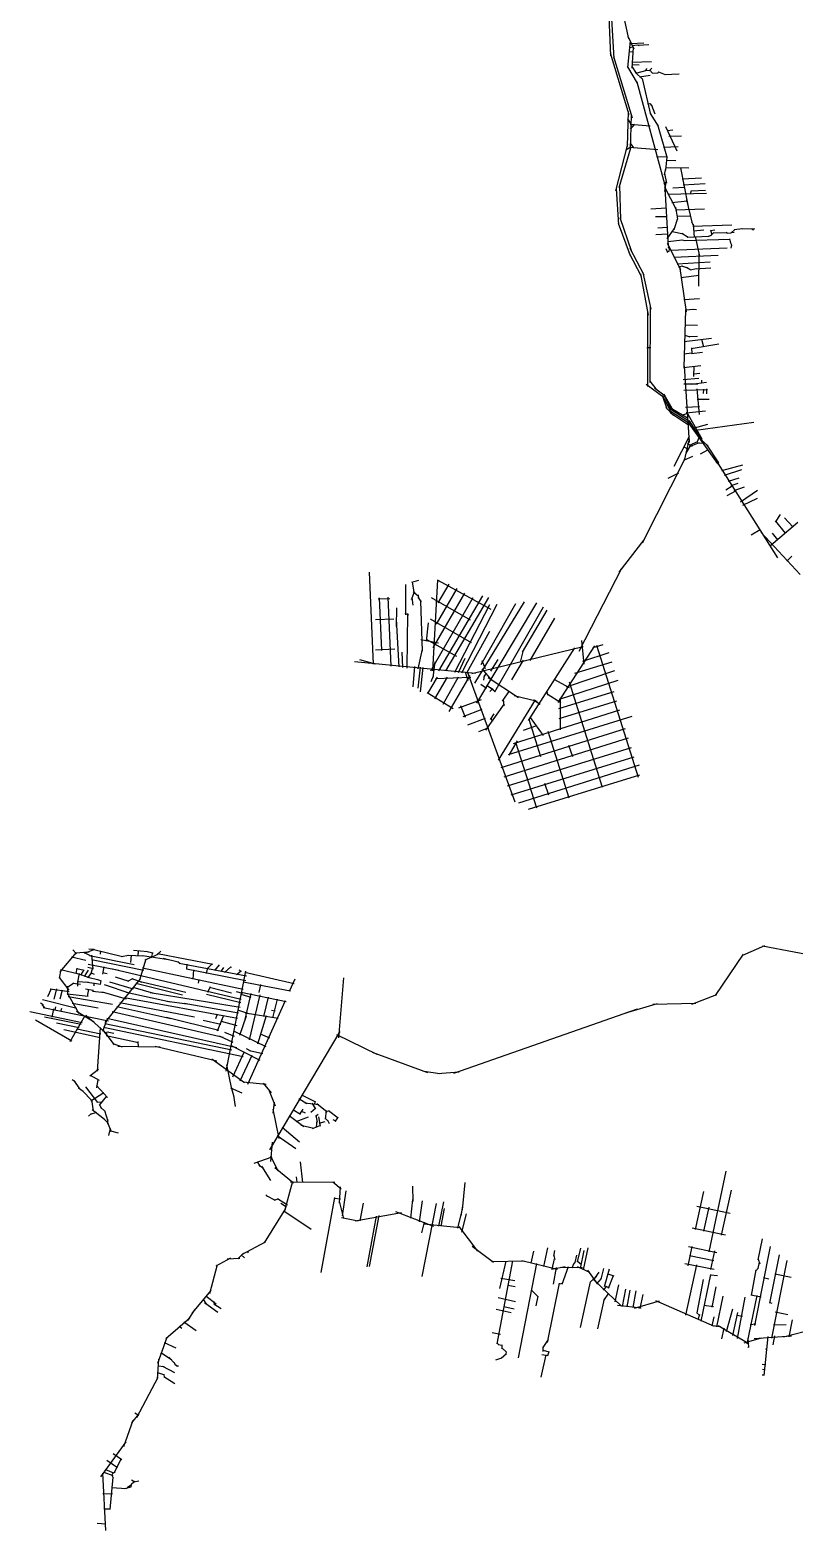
# Model space of a CAD drawing. Header units: inches. Extents: x 723427 to 759408, y 6910722 to 6968430.
# Drawn here: x 739618 to 745312, y 6931261 to 6942384 of the extents above; entities that cross this region are included whole.
import ezdxf

# ---------------------------------------------------------------- set-up
doc = ezdxf.new("R2010")
doc.units = ezdxf.units.IN
doc.header["$MEASUREMENT"] = 0

msp = doc.modelspace()

# ---------------------------------------------------------------- linework, layer by layer
for points in [[(743919, 6942771), (743944, 6942192)], [(743929, 6942851), (743969, 6942170)], [(744028, 6942542), (744079, 6942318)], [(744073, 6942336), (744117, 6942242)], [(743940, 6942213), (744080, 6941753)], [(744072, 6942104), (744092, 6942301)], [(744080, 6942222), (744114, 6942220)], [(744083, 6942253), (744114, 6942258)], [(744095, 6942282), (744192, 6942287)], [(744103, 6942268), (744150, 6942273)], [(744105, 6942099), (744114, 6942253)], [(744145, 6942273), (744157, 6942268)], [(744150, 6942269), (744230, 6942274)], [(743965, 6942187), (744104, 6941730)], [(744071, 6942110), (744143, 6941988)], [(744103, 6942143), (744248, 6942149)], [(744103, 6942112), (744135, 6942061)], [(744104, 6942126), (744157, 6942125)], [(744212, 6942097), (744212, 6942092)], [(744233, 6942078), (744252, 6942099)], [(744130, 6942067), (744182, 6942018)], [(744133, 6942063), (744218, 6942085)], [(744139, 6941998), (744347, 6941239)], [(744161, 6942035), (744240, 6942046)], [(744179, 6942022), (744242, 6941753)], [(744208, 6942081), (744212, 6942093)], [(744212, 6942084), (744241, 6942081)], [(744237, 6942084), (744256, 6942061)], [(744254, 6942062), (744299, 6942064)], [(744296, 6942064), (744304, 6942071)], [(744302, 6942071), (744350, 6942051)], [(744345, 6942051), (744455, 6942057)], [(744071, 6941517), (744078, 6941776)], [(744222, 6941830), (744240, 6941835)], [(744237, 6941835), (744251, 6941819)], [(744238, 6941761), (744299, 6941668)], [(744249, 6941823), (744273, 6941760)], [(744071, 6941723), (744102, 6941673)], [(744089, 6941682), (744238, 6941669)], [(744092, 6941497), (744101, 6941748)], [(744093, 6941646), (744126, 6941681)], [(744294, 6941680), (744367, 6941429)], [(744353, 6941666), (744439, 6941484)], [(744091, 6941540), (744116, 6941505)], [(744367, 6941634), (744407, 6941640)], [(744379, 6941592), (744473, 6941596)], [(743983, 6941186), (744073, 6941533)], [(744009, 6941210), (744094, 6941505)], [(744059, 6941490), (744095, 6941513)], [(744085, 6941512), (744297, 6941494)], [(744286, 6941441), (744366, 6941439)], [(744338, 6941511), (744448, 6941515)], [(744355, 6941340), (744366, 6941440)], [(744345, 6941304), (744357, 6941352)], [(744356, 6941359), (744527, 6941356)], [(744359, 6941413), (744430, 6941412)], [(744464, 6941358), (744519, 6941080)], [(744011, 6941229), (744017, 6940971)], [(744342, 6941239), (744359, 6941254)], [(744345, 6941251), (744374, 6940775)], [(744345, 6941216), (744435, 6941043)], [(744346, 6941314), (744360, 6941244)], [(744348, 6941181), (744359, 6941255)], [(744409, 6941209), (744494, 6941213)], [(744477, 6941275), (744622, 6941282)], [(744486, 6941231), (744649, 6941240)], [(743985, 6941202), (744003, 6940932)], [(744370, 6941161), (744659, 6941169)], [(744400, 6941100), (744514, 6941112)], [(744510, 6941119), (744550, 6940952)], [(744539, 6941164), (744546, 6941188)], [(744543, 6941186), (744652, 6941191)], [(744014, 6940988), (744101, 6940734)], [(744243, 6941053), (744359, 6941059)], [(744278, 6940996), (744362, 6940994)], [(744427, 6941065), (744444, 6940974)], [(744428, 6941045), (744645, 6941053)], [(744438, 6940998), (744539, 6941000)], [(744000, 6940945), (744090, 6940704)], [(744296, 6940911), (744367, 6940916)], [(744365, 6940828), (744419, 6940902)], [(744404, 6940884), (744487, 6940867)], [(744418, 6940899), (744445, 6940982)], [(744548, 6940956), (744565, 6940924)], [(744558, 6940924), (744848, 6940932)], [(744560, 6940937), (744568, 6940842)], [(744562, 6940888), (744639, 6940895)], [(744688, 6940891), (744720, 6940895)], [(744689, 6940892), (744699, 6940860)], [(744691, 6940854), (744713, 6940875)], [(744708, 6940874), (744811, 6940877)], [(744805, 6940878), (744816, 6940872)], [(744812, 6940872), (744843, 6940874)], [(744840, 6940876), (744865, 6940878)], [(744841, 6940872), (744869, 6940899)], [(744864, 6940897), (744926, 6940906)], [(744917, 6940905), (745019, 6940902)], [(744996, 6940904), (745010, 6940895)], [(744282, 6940861), (744370, 6940867)], [(744366, 6940797), (744466, 6940600)], [(744370, 6940809), (744480, 6940820)], [(744377, 6940762), (744381, 6940773)], [(744377, 6940766), (744383, 6940747)], [(744390, 6940744), (744813, 6940762)], [(744474, 6940820), (744501, 6940816)], [(744476, 6940871), (744522, 6940841)], [(744493, 6940816), (744833, 6940827)], [(744516, 6940842), (744680, 6940849)], [(744575, 6940845), (744607, 6940699)], [(744674, 6940848), (744695, 6940857)], [(744831, 6940829), (744837, 6940800)], [(744835, 6940803), (744848, 6940780)], [(744843, 6940759), (744847, 6940785)], [(744080, 6940727), (744172, 6940551)], [(744088, 6940759), (744191, 6940560)], [(744356, 6940756), (744368, 6940730)], [(744366, 6940730), (744384, 6940739)], [(744382, 6940737), (744384, 6940752)], [(744415, 6940693), (744747, 6940706)], [(744440, 6940643), (744687, 6940657)], [(744602, 6940477), (744605, 6940716)], [(744167, 6940568), (744224, 6940261)], [(744184, 6940579), (744243, 6940306)], [(744451, 6940621), (744479, 6940628)], [(744459, 6940625), (744507, 6940285)], [(744467, 6940541), (744604, 6940559)], [(744473, 6940628), (744518, 6940614)], [(744510, 6940618), (744543, 6940598)], [(744540, 6940599), (744581, 6940607)], [(744571, 6940606), (744692, 6940614)], [(744240, 6939760), (744241, 6940326)], [(744490, 6940378), (744606, 6940384)], [(744221, 6939729), (744221, 6940283)], [(744492, 6939870), (744506, 6940300)], [(744501, 6940299), (744565, 6940304)], [(744557, 6940304), (744584, 6940303)], [(744497, 6940188), (744591, 6940186)], [(744497, 6940112), (744534, 6940100)], [(744530, 6940101), (744591, 6940104)], [(744215, 6940020), (744244, 6940020)], [(744492, 6940065), (744696, 6940088)], [(744545, 6940012), (744752, 6940046)], [(744547, 6940017), (744549, 6939974)], [(744548, 6939975), (744629, 6939984)], [(744621, 6940081), (744636, 6940024)], [(744488, 6939871), (744616, 6939885)], [(744490, 6939973), (744550, 6939980)], [(744492, 6939881), (744530, 6939312)], [(744565, 6939804), (744568, 6939880)], [(744237, 6939769), (744282, 6939711)], [(744486, 6939782), (744602, 6939792)], [(744548, 6939748), (744658, 6939761)], [(744564, 6939823), (744609, 6939829)], [(744623, 6939754), (744623, 6939777)], [(744209, 6939747), (744341, 6939649)], [(744272, 6939720), (744352, 6939661)], [(744329, 6939665), (744363, 6939562)], [(744331, 6939661), (744392, 6939541)], [(744338, 6939674), (744392, 6939557)], [(744341, 6939672), (744410, 6939552)], [(744489, 6939749), (744595, 6939750)], [(744490, 6939701), (744667, 6939708)], [(744586, 6939711), (744604, 6939522)], [(744636, 6939677), (744638, 6939710)], [(744661, 6939674), (744662, 6939713)], [(744357, 6939573), (744413, 6939514)], [(744381, 6939554), (744537, 6939452)], [(744385, 6939566), (744541, 6939463)], [(744396, 6939569), (744523, 6939493)], [(744502, 6939575), (744606, 6939580)], [(744507, 6939533), (744652, 6939549)], [(744511, 6939541), (744623, 6939340)], [(744590, 6939634), (744679, 6939634)], [(744390, 6939533), (744524, 6939444)], [(744477, 6939516), (744517, 6939532)], [(744515, 6939471), (744739, 6939158)], [(744527, 6939477), (744626, 6939324)], [(744569, 6939423), (744668, 6939449)], [(744580, 6939405), (745012, 6939464)], [(744418, 6939137), (744533, 6939360)], [(744496, 6939178), (744533, 6939340)], [(744533, 6939292), (744594, 6939319)], [(744590, 6939315), (744604, 6939351)], [(744615, 6939357), (744623, 6939325)], [(744616, 6939335), (744671, 6939285)], [(744489, 6939281), (744518, 6939265)], [(744489, 6939181), (744557, 6939211)], [(744507, 6939233), (744539, 6939289)], [(744515, 6939304), (744551, 6939285)], [(744533, 6939282), (744606, 6939312)], [(744595, 6939311), (744638, 6939308)], [(744614, 6939228), (744673, 6939260)], [(744657, 6939300), (744748, 6939160)], [(744181, 6938566), (744501, 6939194)], [(744731, 6939166), (744754, 6939145)], [(744743, 6939170), (744750, 6939141)], [(744745, 6939155), (745189, 6938453)], [(744772, 6939104), (744930, 6939147)], [(744792, 6939070), (744923, 6939112)], [(744373, 6939046), (744452, 6939088)], [(744802, 6938960), (744850, 6938990)], [(744823, 6939024), (744902, 6939050)], [(744843, 6938993), (744896, 6939011)], [(744866, 6938956), (744943, 6938983)], [(744814, 6938918), (744877, 6938953)], [(744912, 6938870), (745038, 6938958)], [(744929, 6938846), (745038, 6938898)], [(745174, 6938720), (745210, 6938777)], [(744992, 6938626), (745059, 6938665)], [(745139, 6938549), (745339, 6938719)], [(745172, 6938727), (745246, 6938637)], [(745241, 6938753), (745301, 6938684)], [(744009, 6938347), (744195, 6938589)], [(745066, 6938642), (745356, 6938330)], [(745148, 6938637), (745187, 6938588)], [(745257, 6938429), (745295, 6938466)], [(742147, 6938348), (742176, 6937662)], [(743711, 6937759), (744027, 6938377)], [(742418, 6938031), (742418, 6938255)], [(742462, 6938145), (742483, 6938202)], [(742463, 6938272), (742517, 6938287)], [(742466, 6938274), (742481, 6938186)], [(742473, 6938203), (742514, 6938169)], [(742620, 6937614), (742658, 6938291)], [(742647, 6937961), (742801, 6938227)], [(742657, 6938289), (743051, 6938071)], [(742661, 6938119), (742741, 6938258)], [(742214, 6938150), (742301, 6938152)], [(742221, 6938157), (742237, 6937764)], [(742284, 6938162), (742308, 6937648)], [(742464, 6938159), (742471, 6938102)], [(742508, 6938162), (742532, 6938126)], [(742510, 6938178), (742513, 6938153)], [(742528, 6938134), (742541, 6937759)], [(742604, 6937614), (742921, 6938158)], [(742607, 6938160), (742899, 6937993)], [(742622, 6937785), (742858, 6938190)], [(742666, 6937613), (742992, 6938171)], [(742718, 6937613), (743037, 6938159)], [(742784, 6937603), (743045, 6938106)], [(742835, 6937598), (743099, 6938109)], [(742932, 6937522), (743303, 6938127)], [(742948, 6937372), (743394, 6938118)], [(742979, 6937660), (743239, 6938113)], [(742193, 6937994), (742330, 6938001)], [(742348, 6937997), (742367, 6937643)], [(742349, 6937943), (742353, 6938083)], [(742412, 6938041), (742438, 6938030)], [(742430, 6937634), (742434, 6938039)], [(742600, 6937999), (742905, 6937824)], [(743081, 6937456), (743445, 6938090)], [(743289, 6937751), (743472, 6938064)], [(743346, 6937691), (743529, 6938006)], [(742574, 6937835), (742588, 6937969)], [(742874, 6937597), (743044, 6937908)], [(742193, 6937770), (742337, 6937777)], [(742512, 6937627), (742542, 6937774)], [(742530, 6937845), (742663, 6937822)], [(742571, 6937848), (742796, 6937722)], [(742910, 6937593), (743740, 6937794)], [(743274, 6937677), (743295, 6937766)], [(743333, 6937242), (743677, 6937785)], [(743555, 6937378), (743827, 6937798)], [(743727, 6937838), (743746, 6937662)], [(743815, 6937787), (743889, 6937809)], [(743839, 6937803), (744151, 6936821)], [(742036, 6937682), (742938, 6937596)], [(742073, 6937698), (742190, 6937665)], [(742389, 6937753), (742393, 6937638)], [(742623, 6937563), (742637, 6937680)], [(742811, 6937601), (742860, 6937707)], [(742985, 6937689), (743010, 6937631)], [(743053, 6937611), (743106, 6937697)], [(743209, 6937545), (743295, 6937692)], [(743678, 6937596), (743955, 6937681)], [(743738, 6937686), (743934, 6937749)], [(742473, 6937494), (742485, 6937644)], [(742512, 6937485), (742529, 6937640)], [(742529, 6937456), (742547, 6937638)], [(742582, 6937444), (742655, 6937565)], [(742608, 6937533), (742626, 6937575)], [(742634, 6937404), (742730, 6937565)], [(742640, 6937556), (742902, 6937565)], [(742696, 6937365), (742811, 6937568)], [(742743, 6937311), (742899, 6937577)], [(742861, 6937606), (742882, 6937542)], [(742875, 6937608), (743231, 6936637)], [(742985, 6937627), (743056, 6937543)], [(743001, 6937543), (743005, 6937578)], [(743002, 6937569), (743018, 6937594)], [(743033, 6937564), (743258, 6937414)], [(743521, 6937552), (743635, 6937488)], [(743563, 6937402), (744000, 6937543)], [(743615, 6937495), (743976, 6937615)], [(742579, 6937451), (742772, 6937333)], [(742978, 6937513), (743021, 6937484)], [(743019, 6937507), (743070, 6937475)], [(743045, 6937459), (743067, 6937481)], [(743050, 6937490), (743085, 6937458)], [(743138, 6937386), (743191, 6937464)], [(743226, 6937430), (743398, 6937387)], [(743468, 6937465), (743478, 6937433)], [(743472, 6937442), (743574, 6937378)], [(743558, 6937333), (743970, 6937460)], [(743636, 6937531), (743882, 6936747)], [(742815, 6937337), (742982, 6937400)], [(742825, 6937354), (742860, 6937268)], [(742846, 6937273), (742988, 6937328)], [(743014, 6937172), (743155, 6937367)], [(743109, 6936949), (743386, 6937396)], [(743145, 6937402), (743150, 6937352)], [(743221, 6937072), (744013, 6937322)], [(743369, 6937396), (743419, 6937365)], [(743561, 6937257), (743992, 6937390)], [(743569, 6937410), (743569, 6937174)], [(742882, 6937210), (743012, 6937260)], [(743050, 6937250), (743077, 6937293)], [(743050, 6937260), (743064, 6937235)], [(743185, 6936991), (744106, 6937276)], [(743295, 6937171), (743395, 6937205)], [(743336, 6937254), (743421, 6936975)], [(743346, 6937265), (743442, 6937131)], [(742962, 6937162), (743037, 6937191)], [(743128, 6936893), (744056, 6937183)], [(743152, 6936824), (744078, 6937113)], [(743189, 6936985), (743251, 6937092)], [(743476, 6937164), (743633, 6936668)], [(743177, 6936756), (744099, 6937043)], [(743237, 6937082), (743392, 6936593)], [(743632, 6937060), (743660, 6936975)], [(743204, 6936691), (744121, 6936974)], [(743260, 6936630), (744161, 6936913)], [(743332, 6936583), (744163, 6936839)], [(743452, 6936778), (743482, 6936690)], [(739939, 6935537), (739966, 6935507)], [(740024, 6935511), (740103, 6935542)], [(740058, 6935544), (740087, 6935542)], [(740084, 6935540), (740309, 6935486)], [(740086, 6935543), (740086, 6935539)], [(740390, 6935533), (740494, 6935523)], [(744930, 6935497), (745093, 6935568)], [(745076, 6935567), (745548, 6935476)], [(739843, 6935373), (739966, 6935517)], [(739929, 6935483), (740035, 6935459)], [(739955, 6935514), (740059, 6935521)], [(740018, 6935520), (740083, 6935487)], [(740052, 6935429), (740280, 6935385)], [(740062, 6935494), (740395, 6935426)], [(740076, 6935463), (740466, 6935385)], [(740078, 6935496), (740087, 6935392)], [(740144, 6935503), (740147, 6935527)], [(740298, 6935486), (740356, 6935497)], [(740347, 6935496), (740461, 6935492)], [(740371, 6935443), (740374, 6935496)], [(740426, 6935490), (740428, 6935532)], [(740438, 6935312), (740484, 6935468)], [(740456, 6935493), (740651, 6935465)], [(740477, 6935461), (740573, 6935503)], [(740479, 6935526), (740536, 6935513)], [(740524, 6935477), (740534, 6935517)], [(740565, 6935498), (740594, 6935525)], [(740570, 6935510), (740981, 6935430)], [(740611, 6935473), (740724, 6935446)], [(740720, 6935449), (740739, 6935434)], [(740731, 6935437), (741232, 6935342)], [(740788, 6935392), (740789, 6935430)], [(740937, 6935391), (740976, 6935432)], [(740996, 6935382), (741032, 6935424)], [(744726, 6935197), (744935, 6935503)], [(739837, 6935331), (739909, 6935237)], [(739839, 6935324), (739851, 6935389)], [(739849, 6935389), (739990, 6935355)], [(739963, 6935359), (739970, 6935399)], [(739967, 6935397), (740023, 6935386)], [(739972, 6935282), (739988, 6935360)], [(739973, 6935359), (740059, 6935330)], [(739999, 6935348), (740023, 6935388)], [(740024, 6935338), (740055, 6935385)], [(740047, 6935333), (740134, 6935313)], [(740051, 6935406), (740090, 6935396)], [(740052, 6935329), (740079, 6935367)], [(740072, 6935354), (740088, 6935401)], [(740074, 6935366), (740097, 6935354)], [(740123, 6935316), (740150, 6935305)], [(740159, 6935368), (740194, 6935361)], [(740161, 6935354), (740172, 6935409)], [(740180, 6934996), (740443, 6935321)], [(740234, 6935395), (741193, 6935169)], [(740253, 6935334), (740356, 6935303)], [(740348, 6935303), (740386, 6935323)], [(740377, 6935323), (740453, 6935296)], [(740458, 6935402), (741208, 6935243)], [(740784, 6935395), (741226, 6935307)], [(740835, 6935318), (740839, 6935388)], [(740874, 6935288), (740880, 6935315)], [(740933, 6935360), (740943, 6935401)], [(741042, 6935374), (741064, 6935405)], [(741069, 6935367), (741115, 6935410)], [(741081, 6934632), (741228, 6935378)], [(741111, 6935409), (741119, 6935407)], [(741158, 6935353), (741191, 6935381)], [(741175, 6935387), (741192, 6935378)], [(741220, 6935369), (741586, 6935286)], [(741553, 6935228), (741594, 6935321)], [(741920, 6934882), (741958, 6935327)], [(739752, 6935190), (739778, 6935249)], [(739770, 6935245), (739910, 6935227)], [(739799, 6935170), (739820, 6935245)], [(739844, 6935172), (739860, 6935239)], [(739892, 6935254), (739946, 6935290)], [(739895, 6935209), (740053, 6935191)], [(739897, 6935216), (739983, 6935061)], [(739901, 6935201), (739902, 6935265)], [(739937, 6935289), (739996, 6935280)], [(739971, 6935300), (740055, 6935296)], [(739973, 6935289), (739974, 6935266)], [(740031, 6935298), (740147, 6935280)], [(740032, 6935246), (740090, 6935237)], [(740048, 6935189), (740058, 6935243)], [(740085, 6935229), (740176, 6935219)], [(740087, 6935239), (740088, 6935223)], [(740098, 6935268), (740098, 6935290)], [(740145, 6935279), (740149, 6935307)], [(740156, 6935223), (740336, 6935172)], [(740172, 6935277), (740364, 6935214)], [(740211, 6935299), (740387, 6935247)], [(740335, 6935222), (740665, 6935150)], [(740385, 6935257), (740539, 6935213)], [(740408, 6935288), (740754, 6935200)], [(740421, 6935306), (740779, 6935220)], [(740514, 6935218), (741184, 6935109)], [(740934, 6935207), (741189, 6935145)], [(740945, 6935221), (740963, 6935263)], [(740957, 6935258), (741121, 6935215)], [(741156, 6935226), (741203, 6935214)], [(741190, 6935205), (741265, 6935183)], [(741191, 6935222), (741527, 6935151)], [(741206, 6935299), (741561, 6935231)], [(741223, 6935017), (741266, 6935211)], [(741255, 6934866), (741335, 6935202)], [(741327, 6935219), (741339, 6935278)], [(744550, 6935132), (744736, 6935203)], [(739697, 6935141), (739717, 6935130)], [(739710, 6935127), (739726, 6935105)], [(739711, 6935166), (739968, 6935102)], [(739712, 6935121), (739716, 6935134)], [(739716, 6935108), (740203, 6935008)], [(739784, 6935036), (739796, 6935096)], [(739806, 6935087), (739812, 6935113)], [(739850, 6935076), (739855, 6935103)], [(739903, 6935188), (740233, 6935132)], [(739933, 6935139), (740126, 6935104)], [(740265, 6935114), (740669, 6935026)], [(740289, 6935145), (740845, 6935038)], [(740322, 6935181), (741166, 6935028)], [(740638, 6935154), (740790, 6935135)], [(740768, 6935138), (741172, 6935066)], [(741165, 6935089), (741247, 6935062)], [(741242, 6934536), (741523, 6935160)], [(741362, 6935039), (741397, 6935184)], [(741428, 6935029), (741462, 6935169)], [(742776, 6934619), (744146, 6935097)], [(744057, 6935068), (744293, 6935136)], [(744259, 6935132), (744580, 6935138)], [(739618, 6935076), (740008, 6934994)], [(739660, 6935015), (739931, 6934858)], [(739728, 6935037), (740001, 6934984)], [(739817, 6934993), (739985, 6934959)], [(739919, 6934855), (740031, 6935047)], [(739965, 6935079), (740096, 6935001)], [(740036, 6935049), (740193, 6934908)], [(740161, 6934930), (740191, 6935013)], [(740177, 6934988), (741122, 6934793)], [(740191, 6935027), (741161, 6934808)], [(740232, 6935077), (741059, 6934885)], [(740636, 6935034), (741026, 6934938)], [(740909, 6935013), (741041, 6934983)], [(741004, 6935026), (741017, 6935059)], [(741017, 6934933), (741063, 6935051)], [(741042, 6935006), (741159, 6934973)], [(741183, 6934902), (741231, 6935045)], [(741221, 6935068), (741469, 6935027)], [(741316, 6934836), (741381, 6935047)], [(741419, 6935086), (741445, 6935082)], [(739871, 6934942), (740141, 6934883)], [(739969, 6934948), (740146, 6934911)], [(740123, 6934632), (740145, 6934958)], [(740159, 6934942), (740247, 6934828)], [(740166, 6934960), (741207, 6934742)], [(740171, 6934922), (740203, 6934925)], [(740187, 6934898), (740428, 6934847)], [(740193, 6934926), (740243, 6934916)], [(741028, 6934895), (741130, 6934848)], [(741068, 6934924), (741139, 6934893)], [(741134, 6934933), (741376, 6934817)], [(741334, 6934911), (741403, 6934881)], [(741407, 6934047), (741931, 6934929)], [(741903, 6934907), (742204, 6934759)], [(740235, 6934840), (740306, 6934815)], [(740273, 6934818), (740588, 6934814)], [(740422, 6934853), (740424, 6934812)], [(740552, 6934820), (741010, 6934710)], [(741112, 6934827), (741331, 6934715)], [(741130, 6934591), (741217, 6934780)], [(741229, 6934802), (741263, 6934785)], [(741255, 6934788), (741353, 6934764)], [(742168, 6934774), (742580, 6934624)], [(740066, 6934598), (740130, 6934648)], [(740973, 6934724), (741216, 6934549)], [(741084, 6934680), (741121, 6934499)], [(741185, 6934561), (741273, 6934753)], [(739934, 6934571), (739955, 6934556)], [(739946, 6934564), (739987, 6934501)], [(740067, 6934602), (740134, 6934565)], [(740117, 6934510), (740126, 6934572)], [(741206, 6934554), (741378, 6934537)], [(741356, 6934543), (741416, 6934471)], [(742556, 6934632), (742673, 6934615)], [(742654, 6934615), (742817, 6934629)], [(739980, 6934508), (740016, 6934483)], [(740007, 6934490), (740083, 6934412)], [(740033, 6934517), (740123, 6934400)], [(740073, 6934413), (740168, 6934474)], [(740115, 6934527), (740196, 6934438)], [(740136, 6934379), (740192, 6934448)], [(741113, 6934508), (741197, 6934471)], [(741117, 6934514), (741138, 6934441)], [(741136, 6934452), (741147, 6934371)], [(741397, 6934500), (741445, 6934376)], [(741623, 6934429), (741682, 6934393)], [(741642, 6934458), (741746, 6934405)], [(740056, 6934299), (740077, 6934317)], [(740070, 6934313), (740116, 6934327)], [(740078, 6934420), (740090, 6934337)], [(740083, 6934348), (740173, 6934275)], [(740117, 6934404), (740157, 6934401)], [(740136, 6934383), (740152, 6934355)], [(740145, 6934364), (740178, 6934333)], [(740173, 6934341), (740199, 6934261)], [(741429, 6934349), (741472, 6934132)], [(741430, 6934320), (741440, 6934403)], [(741577, 6934347), (741634, 6934314)], [(741630, 6934314), (741653, 6934349)], [(741641, 6934335), (741669, 6934324)], [(741666, 6934397), (741771, 6934386)], [(741712, 6934327), (741747, 6934357)], [(741718, 6934394), (741746, 6934352)], [(741740, 6934386), (741744, 6934407)], [(741747, 6934297), (741767, 6934313)], [(741756, 6934392), (741832, 6934331)], [(741820, 6934276), (741827, 6934339)], [(741822, 6934334), (741851, 6934338)], [(741843, 6934340), (741915, 6934285)], [(740161, 6934285), (740203, 6934243)], [(740194, 6934257), (740224, 6934185)], [(740196, 6934276), (740197, 6934242)], [(740207, 6934154), (740218, 6934206)], [(741498, 6934217), (741626, 6934108)], [(741549, 6934304), (741658, 6934220)], [(741603, 6934258), (741694, 6934293)], [(741637, 6934232), (741733, 6934208)], [(741724, 6934207), (741785, 6934232)], [(741748, 6934304), (741759, 6934253)], [(741753, 6934214), (741758, 6934267)], [(741768, 6934292), (741782, 6934223)], [(741773, 6934246), (741818, 6934258)], [(741817, 6934284), (741838, 6934264)], [(741835, 6934269), (741847, 6934243)], [(741875, 6934274), (741897, 6934260)], [(741893, 6934259), (741914, 6934288)], [(740220, 6934188), (740275, 6934175)], [(741413, 6933960), (741426, 6934104)], [(741461, 6934153), (741599, 6934058)], [(741289, 6933947), (741422, 6933996)], [(741411, 6934003), (741465, 6933890)], [(741312, 6933958), (741334, 6933924)], [(741323, 6933934), (741355, 6933914)], [(741344, 6933925), (741412, 6933818)], [(741443, 6933916), (741581, 6933802)], [(741633, 6933958), (741648, 6933805)], [(744678, 6933287), (744806, 6933888)], [(741514, 6933585), (741578, 6933814)], [(741561, 6933810), (741891, 6933807)], [(741603, 6933847), (741607, 6933806)], [(741876, 6933810), (741937, 6933757)], [(741925, 6933650), (741933, 6933773)], [(742469, 6933777), (742471, 6933662)], [(742840, 6933602), (742861, 6933804)], [(741376, 6933712), (741388, 6933701)], [(741379, 6933707), (741446, 6933672)], [(741437, 6933673), (741468, 6933683)], [(741462, 6933684), (741537, 6933638)], [(741488, 6933651), (741531, 6933622)], [(741787, 6933135), (741891, 6933693)], [(741886, 6933687), (741932, 6933683)], [(741923, 6933666), (741955, 6933537)], [(741946, 6933555), (741975, 6933741)], [(742078, 6933520), (742103, 6933651)], [(742455, 6933538), (742472, 6933677)], [(742520, 6933512), (742543, 6933669)], [(742541, 6933105), (742647, 6933648)], [(742665, 6933479), (742703, 6933660)], [(744576, 6933454), (744638, 6933738)], [(744770, 6933412), (744844, 6933748)], [(741367, 6933356), (741525, 6933611)], [(741509, 6933594), (741713, 6933458)], [(741939, 6933544), (742064, 6933519)], [(742041, 6933519), (742386, 6933581)], [(742132, 6933177), (742201, 6933553)], [(742148, 6933180), (742221, 6933559)], [(742342, 6933588), (742625, 6933478)], [(742681, 6933479), (742707, 6933611)], [(742807, 6933465), (742836, 6933586)], [(742830, 6933557), (742843, 6933628)], [(742837, 6933435), (742872, 6933570)], [(744588, 6933629), (744836, 6933575)], [(744640, 6933441), (744678, 6933621)], [(742538, 6933429), (742559, 6933508)], [(742553, 6933496), (742824, 6933469)], [(742813, 6933476), (742954, 6933293)], [(744553, 6933467), (744801, 6933414)], [(741196, 6933268), (741374, 6933363)], [(742914, 6933331), (743071, 6933211)], [(743447, 6933178), (743476, 6933319)], [(743699, 6933213), (743722, 6933316)], [(743743, 6933153), (743777, 6933318)], [(744522, 6933184), (744551, 6933328)], [(744524, 6933329), (744737, 6933283)], [(745020, 6932740), (745136, 6933328)], [(745044, 6933228), (745075, 6933384)], [(741005, 6933184), (741115, 6933244)], [(741089, 6933237), (741182, 6933242)], [(741168, 6933237), (741209, 6933278)], [(741193, 6933266), (741218, 6933244)], [(741237, 6933292), (741245, 6933280)], [(743057, 6933215), (743303, 6933220)], [(743100, 6932604), (743217, 6933221)], [(743120, 6933014), (743166, 6933219)], [(743259, 6932498), (743394, 6933201)], [(743282, 6933223), (743549, 6933160)], [(743352, 6933203), (743372, 6933293)], [(743509, 6933158), (743527, 6933237)], [(743521, 6933256), (743528, 6933298)], [(743521, 6933260), (743528, 6933232)], [(743658, 6933169), (743670, 6933200)], [(743667, 6933193), (743682, 6933214)], [(743680, 6933209), (743694, 6933264)], [(743697, 6933218), (743727, 6933194)], [(743721, 6933165), (743748, 6933297)], [(744497, 6933202), (744715, 6933160)], [(744532, 6933262), (744714, 6933224)], [(744691, 6933156), (744720, 6933295)], [(745043, 6933234), (745055, 6933200)], [(745043, 6933164), (745054, 6933211)], [(745131, 6932907), (745202, 6933267)], [(745146, 6932646), (745261, 6933223)], [(740958, 6932978), (741015, 6933195)], [(743127, 6933093), (743230, 6933074)], [(743503, 6933159), (743606, 6933178)], [(743519, 6933047), (743541, 6933171)], [(743573, 6933175), (743735, 6933171)], [(743584, 6933047), (743631, 6933180)], [(743696, 6933180), (743788, 6933136)], [(743772, 6933151), (743847, 6933047)], [(743794, 6933064), (743841, 6933108)], [(743812, 6933086), (744026, 6932884)], [(743817, 6933077), (743860, 6933138)], [(743841, 6933050), (743877, 6933089)], [(743875, 6933084), (743895, 6933165)], [(743899, 6933031), (743937, 6933162)], [(743924, 6933125), (743968, 6933110)], [(743930, 6933018), (743966, 6933112)], [(744504, 6932817), (744586, 6933192)], [(744619, 6932772), (744691, 6933120)], [(744688, 6933118), (744740, 6933111)], [(744993, 6932964), (745029, 6933154)], [(745026, 6933146), (745046, 6933169)], [(745084, 6933096), (745123, 6933087)], [(745168, 6933124), (745290, 6933100)], [(740830, 6932833), (740968, 6933001)], [(743180, 6933041), (743233, 6933030)], [(743355, 6933004), (743406, 6932952)], [(743474, 6932614), (743565, 6933054)], [(743558, 6933050), (743589, 6933055)], [(743720, 6932724), (743795, 6933065)], [(743891, 6933004), (743917, 6933032)], [(743894, 6932925), (743931, 6932981)], [(743898, 6933036), (743934, 6933022)], [(743979, 6932916), (744007, 6933042)], [(744034, 6932881), (744058, 6933010)], [(744067, 6932878), (744090, 6933002)], [(744112, 6932875), (744134, 6932998)], [(744589, 6932833), (744636, 6933083)], [(744701, 6932876), (744731, 6933027)], [(740908, 6932935), (740931, 6932899)], [(740919, 6932910), (741018, 6932838)], [(740928, 6932961), (741007, 6932902)], [(740986, 6932920), (740993, 6932894)], [(740989, 6932900), (741042, 6932866)], [(743106, 6932948), (743237, 6932918)], [(743149, 6932880), (743227, 6932863)], [(743391, 6932885), (743404, 6932958)], [(743849, 6932714), (743899, 6932938)], [(743996, 6932892), (744173, 6932871)], [(744122, 6932870), (744308, 6932924)], [(744165, 6932867), (744187, 6932971)], [(744280, 6932925), (744717, 6932736)], [(744640, 6932892), (744710, 6932881)], [(744735, 6932730), (744782, 6932958)], [(744891, 6932643), (744947, 6932951)], [(744962, 6932604), (745037, 6932964)], [(744990, 6932969), (745067, 6932952)], [(745128, 6932912), (745146, 6932907)], [(740631, 6932642), (740809, 6932796)], [(740766, 6932767), (740858, 6932703)], [(740796, 6932778), (740846, 6932857)], [(743093, 6932861), (743204, 6932837)], [(744588, 6932835), (744609, 6932814)], [(744598, 6932784), (744610, 6932823)], [(744702, 6932737), (744716, 6932804)], [(744809, 6932696), (744856, 6932863)], [(744856, 6932666), (744893, 6932836)], [(744885, 6932816), (744926, 6932809)], [(744985, 6932746), (745027, 6932753)], [(745171, 6932841), (745265, 6932822)], [(745276, 6932655), (745299, 6932783)], [(740572, 6932460), (740640, 6932653)], [(740730, 6932734), (740750, 6932721)], [(743062, 6932688), (743123, 6932676)], [(744705, 6932739), (744764, 6932733)], [(744745, 6932740), (744975, 6932607)], [(744774, 6932641), (744790, 6932720)], [(744939, 6932611), (745069, 6932648)], [(744968, 6932645), (744972, 6932577)], [(745014, 6932643), (745291, 6932664)], [(745088, 6932368), (745118, 6932657)], [(745156, 6932597), (745167, 6932663)], [(745158, 6932745), (745253, 6932748)], [(745233, 6932656), (745541, 6932736)], [(740594, 6932539), (740673, 6932487)], [(740619, 6932613), (740705, 6932573)], [(743100, 6932608), (743113, 6932595)], [(743108, 6932598), (743136, 6932593)], [(743129, 6932497), (743168, 6932531)], [(743134, 6932573), (743170, 6932541)], [(743135, 6932595), (743135, 6932566)], [(743166, 6932529), (743169, 6932543)], [(743440, 6932555), (743488, 6932544)], [(743442, 6932576), (743481, 6932636)], [(743443, 6932547), (743443, 6932581)], [(743476, 6932516), (743488, 6932546)], [(744968, 6932575), (744973, 6932581)], [(745099, 6932565), (745110, 6932564)], [(740570, 6932341), (740578, 6932490)], [(740571, 6932439), (740619, 6932434)], [(740606, 6932438), (740695, 6932389)], [(740653, 6932503), (740698, 6932457)], [(740690, 6932468), (740703, 6932445)], [(740697, 6932452), (740717, 6932436)], [(740711, 6932439), (740726, 6932439)], [(743090, 6932483), (743133, 6932500)], [(743428, 6932356), (743465, 6932521)], [(743433, 6932524), (743478, 6932517)], [(745074, 6932451), (745100, 6932449)], [(740414, 6932056), (740574, 6932355)], [(740569, 6932391), (740620, 6932372)], [(740616, 6932359), (740699, 6932308)], [(740617, 6932374), (740619, 6932355)], [(745074, 6932373), (745092, 6932372)], [(745077, 6932415), (745095, 6932413)], [(740399, 6932089), (740430, 6932072)], [(740319, 6931839), (740388, 6932034)], [(740377, 6932015), (740430, 6932079)], [(740147, 6931613), (740336, 6931873)], [(740239, 6931787), (740303, 6931742)], [(740158, 6931640), (740181, 6931213)], [(740168, 6931648), (740235, 6931622)], [(740182, 6931668), (740242, 6931643)], [(740192, 6931738), (740271, 6931683)], [(740229, 6931622), (740240, 6931649)], [(740234, 6931643), (740253, 6931648)], [(740247, 6931644), (740301, 6931750)], [(740216, 6931369), (740239, 6931612)], [(740225, 6931533), (740337, 6931527)], [(740229, 6931626), (740239, 6931607)], [(740326, 6931527), (740373, 6931538)], [(740345, 6931536), (740376, 6931555)], [(740346, 6931530), (740348, 6931539)], [(740371, 6931536), (740378, 6931564)], [(740375, 6931590), (740401, 6931577)], [(740376, 6931561), (740401, 6931580)], [(740392, 6931576), (740431, 6931584)], [(740162, 6931489), (740234, 6931486)], [(740168, 6931375), (740220, 6931374)], [(740119, 6931269), (740184, 6931264)]]:
    msp.add_lwpolyline(points)

doc.saveas('drawing.dxf')
